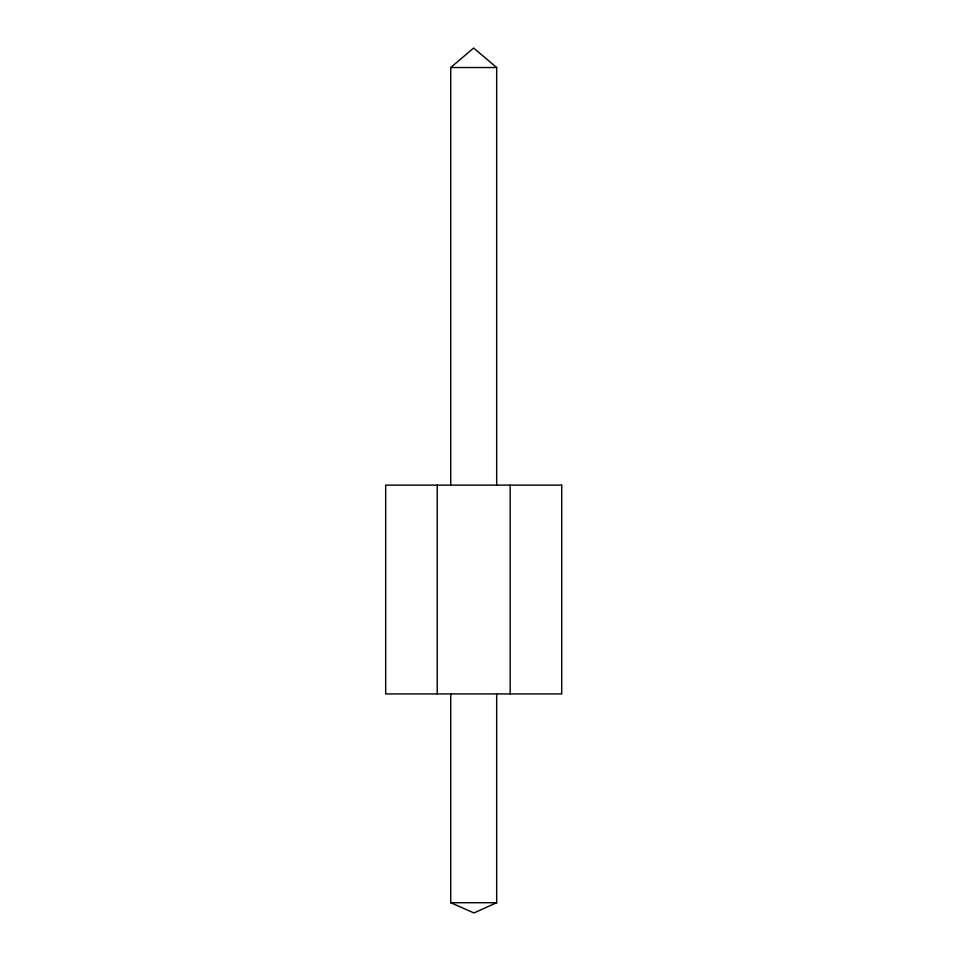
<?xml version="1.0" encoding="UTF-8"?>
<svg xmlns="http://www.w3.org/2000/svg" width="961" height="961" viewBox="0 0 961 961"><rect width="100%" height="100%" fill="white"/><g stroke="black" fill="none" stroke-linecap="round" stroke-linejoin="round"><path stroke-width="1.44" d="M450.733 485.125L450.733 67.534L473.641 48.05L496.669 67.534L496.669 485.125M496.669 693.926L496.669 902.715L473.965 912.95L450.733 902.715L450.733 693.926M450.733 67.534L496.669 67.534M450.733 902.715L496.669 902.715M510.159 485.125L510.159 693.926M437.243 485.125L437.243 693.926M561.717 485.125L385.685 485.125L385.685 693.926L561.717 693.926L561.717 485.125"/></g></svg>
